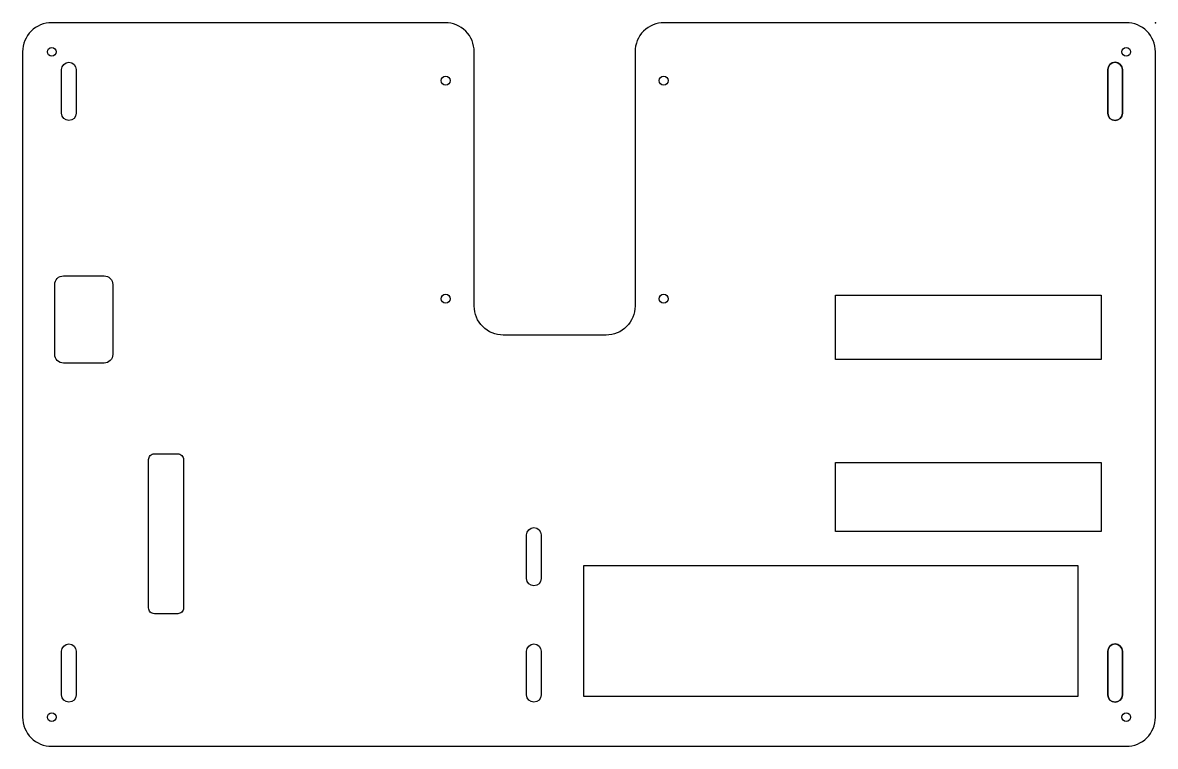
# Model space of a CAD drawing. Header units: millimetres. Extents: x -390 to 0, y -249 to 0.
import ezdxf

# ---------------------------------------------------------------- set-up
doc = ezdxf.new("R2010")
doc.units = ezdxf.units.MM
doc.layers.get('0').update_dxf_attribs({"linetype": 'CONTINUOUS'})

msp = doc.modelspace()

# ---------------------------------------------------------------- linework, layer by layer
for points in [[(-234.37, -10, 0.414214), (-244.37, 0), (-379.75, 0, 0.414214), (-389.75, -10), (-389.75, -238.82, 0.414214), (-379.75, -248.82), (-10, -248.82, 0.414214), (0, -238.82), (0, -10, 0.414214), (-10, 0), (-169.02, 0, 0.414214), (-179.02, -10), (-179.02, -97.44, -0.414214), (-189.02, -107.44), (-224.37, -107.44, -0.414214), (-234.37, -97.44)], [(-379.75, -248.82), (-10, -248.82, 0.414214), (0, -238.82), (0, -10, 0.414214), (-10, 0), (-169.02, 0, 0.414214), (-179.02, -10), (-179.02, -97.44, -0.414214), (-189.02, -107.44), (-224.37, -107.44, -0.414214), (-234.37, -97.44), (-234.37, -10, 0.414214), (-244.37, 0), (-379.75, 0, 0.414214), (-389.75, -10), (-389.75, -238.82, 0.414214)], [(-376.34, -31.13), (-376.34, -16.13, -1), (-371.34, -16.13), (-371.34, -31.13, -1)], [(-371.34, -16.13), (-371.34, -31.13, -1), (-376.34, -31.13), (-376.34, -16.13, -1)], [(-16.34, -31.13), (-16.34, -16.13, -1), (-11.34, -16.13), (-11.34, -31.13, -1)], [(-11.34, -16.13, 1), (-16.34, -16.13), (-16.34, -31.13, 1), (-11.34, -31.13)], [(-378.73, -114.05), (-378.73, -90.05, -0.414214), (-375.73, -87.05), (-361.73, -87.05, -0.414214), (-358.73, -90.05), (-358.73, -114.05, -0.414214), (-361.73, -117.05), (-375.73, -117.05, -0.414214)], [(-361.73, -117.05), (-375.73, -117.05, -0.414214), (-378.73, -114.05), (-378.73, -90.05, -0.414214), (-375.73, -87.05), (-361.73, -87.05, -0.414214), (-358.73, -90.05), (-358.73, -114.05, -0.414214)], [(-346.41, -201.24), (-346.41, -150.24, -0.414214), (-344.41, -148.24), (-336.41, -148.24, -0.414214), (-334.41, -150.24), (-334.41, -201.24, -0.414214), (-336.41, -203.24), (-344.41, -203.24, -0.414214)], [(-346.41, -201.24), (-346.41, -150.24, -0.414214), (-344.41, -148.24), (-336.41, -148.24, -0.414214), (-334.41, -150.24), (-334.41, -201.24, -0.414214), (-336.41, -203.24), (-344.41, -203.24, -0.414214)], [(-216.34, -191.13), (-216.34, -176.13, -1), (-211.34, -176.13), (-211.34, -191.13, -1)], [(-216.34, -191.13), (-216.34, -176.13, -1), (-211.34, -176.13), (-211.34, -191.13, -1)], [(-376.34, -231.13), (-376.34, -216.13, -1), (-371.34, -216.13), (-371.34, -231.13, -1)], [(-371.34, -216.13), (-371.34, -231.13, -1), (-376.34, -231.13), (-376.34, -216.13, -1)], [(-216.34, -231.13), (-216.34, -216.13, -1), (-211.34, -216.13), (-211.34, -231.13, -1)], [(-216.34, -231.13), (-216.34, -216.13, -1), (-211.34, -216.13), (-211.34, -231.13, -1)], [(-16.34, -231.13, 1), (-11.34, -231.13), (-11.34, -216.13, 1), (-16.34, -216.13)], [(-16.34, -231.13), (-16.34, -216.13, -1), (-11.34, -216.13), (-11.34, -231.13, -1)]]:
    msp.add_lwpolyline(points, format="xyb", close=True)
for points in [[(-18.66, -115.87), (-110.06, -115.87), (-110.06, -93.69), (-18.66, -93.69)], [(-110.06, -115.87), (-110.06, -93.69), (-18.66, -93.69), (-18.66, -115.87)], [(-18.66, -174.96), (-110.06, -174.96), (-110.06, -151.19), (-18.66, -151.19)], [(-110.06, -174.96), (-110.06, -151.19), (-18.66, -151.19), (-18.66, -174.96)], [(-26.7, -186.65), (-26.7, -231.65), (-196.7, -231.65), (-196.7, -186.65)], [(-196.7, -231.65), (-196.7, -186.65), (-26.7, -186.65), (-26.7, -231.65)]]:
    msp.add_lwpolyline(points, close=True)
for centre, radius in [((-379.75, -10), 1.5), ((-379.75, -10), 1.5), ((-10, -10), 1.5), ((-10, -10), 1.5), ((-244.2, -19.94), 1.55), ((-244.2, -19.94), 1.55), ((-169.2, -19.94), 1.55), ((-169.2, -19.94), 1.55), ((-244.2, -94.94), 1.55), ((-244.2, -94.94), 1.55), ((-169.2, -94.94), 1.55), ((-169.2, -94.94), 1.55), ((-379.75, -238.82), 1.5), ((-379.75, -238.82), 1.5), ((-10, -238.82), 1.5), ((-10, -238.82), 1.5)]:
    msp.add_circle(centre, radius)
msp.add_point((0, 0))

doc.saveas('drawing.dxf')
